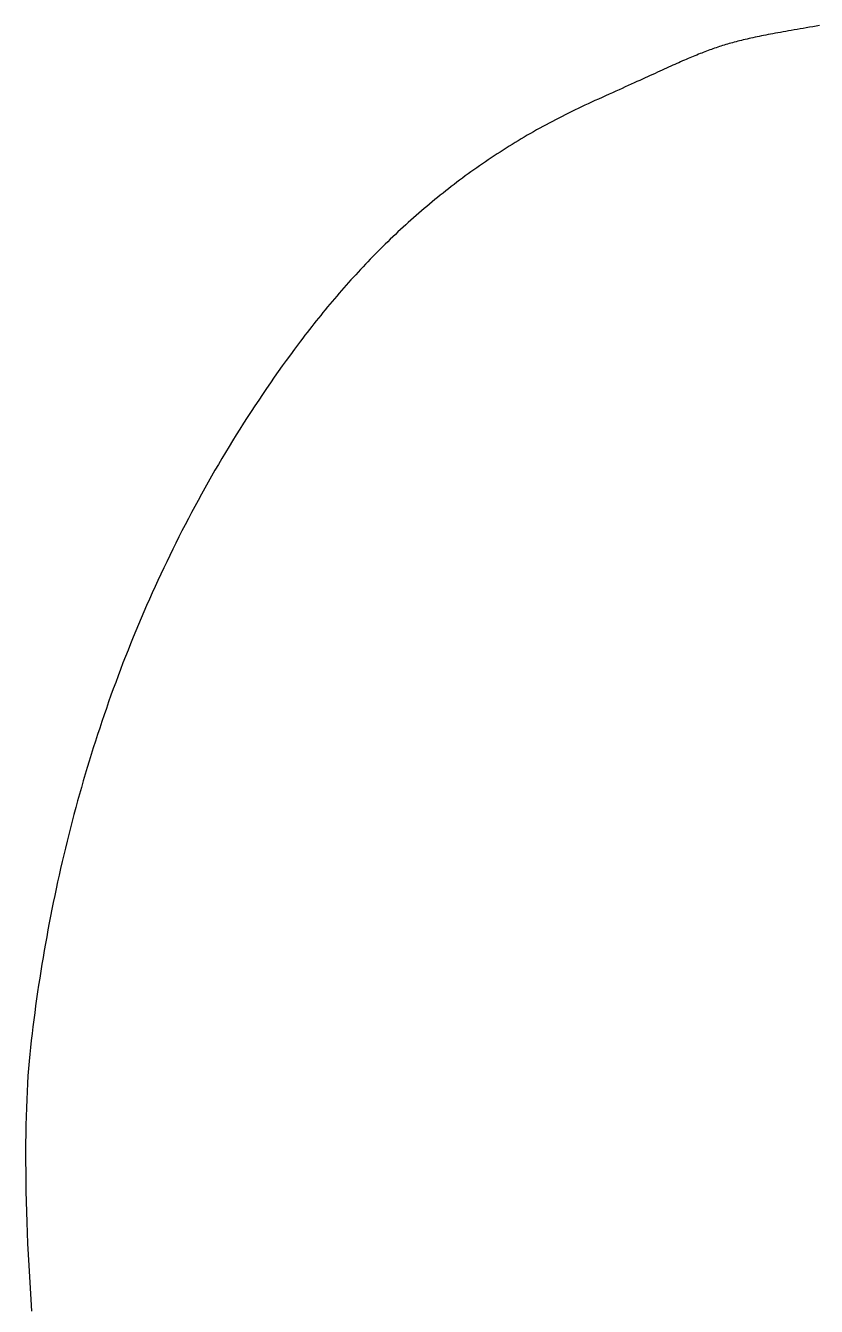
# Model space of a CAD drawing. Extents: x -41.2 to 15.8, y -4.2 to 22.
# Drawn here: x -39.76 to -36.56, y 1.16 to 6.34 of the extents above; entities that cross this region are included whole.
import ezdxf

# ---------------------------------------------------------------- set-up
doc = ezdxf.new("R2010")
doc.units = 0
doc.header["$MEASUREMENT"] = 0
doc.layers.add('LAYER_1', color=7, linetype='CONTINUOUS')

msp = doc.modelspace()

# ---------------------------------------------------------------- linework, layer by layer
at = {"layer": 'LAYER_1'}
msp.add_polyline3d([(-36.5427, 6.34017, 0), (-36.5566, 6.33786, 0), (-36.5701, 6.33558, 0), (-36.5834, 6.33335, 0), (-36.5964, 6.33116, 0), (-36.6091, 6.329, 0), (-36.6215, 6.32689, 0), (-36.6337, 6.3248, 0), (-36.6456, 6.32275, 0), (-36.6572, 6.32072, 0), (-36.6685, 6.31873, 0), (-36.6796, 6.31676, 0), (-36.6905, 6.31482, 0), (-36.7011, 6.3129, 0), (-36.7115, 6.31101, 0), (-36.7216, 6.30913, 0), (-36.7315, 6.30727, 0), (-36.7413, 6.30543, 0), (-36.7508, 6.3036, 0), (-36.7601, 6.30178, 0), (-36.7693, 6.29997, 0), (-36.7782, 6.29817, 0), (-36.787, 6.29638, 0), (-36.7956, 6.2946, 0), (-36.804, 6.29281, 0), (-36.8123, 6.29103, 0), (-36.8204, 6.28925, 0), (-36.8284, 6.28747, 0), (-36.8363, 6.28568, 0), (-36.844, 6.28389, 0), (-36.8515, 6.28209, 0), (-36.859, 6.28028, 0), (-36.8664, 6.27846, 0), (-36.8736, 6.27662, 0), (-36.8808, 6.27477, 0), (-36.8878, 6.27291, 0), (-36.8948, 6.27103, 0), (-36.9017, 6.26912, 0), (-36.9085, 6.2672, 0), (-36.9153, 6.26525, 0), (-36.922, 6.26327, 0), (-36.9287, 6.26127, 0), (-36.9353, 6.25924, 0), (-36.9418, 6.25718, 0), (-36.9484, 6.25508, 0), (-36.9549, 6.25295, 0), (-36.9614, 6.25078, 0), (-36.9678, 6.24858, 0), (-36.9743, 6.24634, 0), (-36.9808, 6.24405, 0), (-36.9873, 6.24172, 0), (-36.9938, 6.23934, 0), (-37.0003, 6.23692, 0), (-37.0068, 6.23445, 0), (-37.0134, 6.23192, 0), (-37.02, 6.22935, 0), (-37.0267, 6.22672, 0), (-37.0334, 6.22403, 0), (-37.0402, 6.22129, 0), (-37.0471, 6.21848, 0), (-37.054, 6.21562, 0), (-37.061, 6.21269, 0), (-37.0681, 6.20969, 0), (-37.0753, 6.20663, 0), (-37.0826, 6.2035, 0), (-37.09, 6.2003, 0), (-37.0975, 6.19702, 0), (-37.1051, 6.19367, 0), (-37.1129, 6.19025, 0), (-37.1208, 6.18674, 0), (-37.1288, 6.18316, 0), (-37.137, 6.1795, 0), (-37.1453, 6.17575, 0), (-37.1538, 6.17192, 0), (-37.1625, 6.168, 0), (-37.1713, 6.16399, 0), (-37.1803, 6.15989, 0), (-37.1895, 6.15569, 0), (-37.1989, 6.15141, 0), (-37.2085, 6.14702, 0), (-37.2183, 6.14254, 0), (-37.2283, 6.13796, 0), (-37.2386, 6.13328, 0), (-37.249, 6.1285, 0), (-37.2597, 6.12361, 0), (-37.2707, 6.11861, 0), (-37.2819, 6.1135, 0), (-37.2933, 6.10829, 0), (-37.305, 6.10296, 0), (-37.317, 6.09751, 0), (-37.3292, 6.09196, 0), (-37.3417, 6.08628, 0), (-37.3545, 6.08048, 0), (-37.3676, 6.07456, 0), (-37.381, 6.06852, 0), (-37.3947, 6.06236, 0), (-37.4087, 6.05607, 0), (-37.4231, 6.04964, 0), (-37.4377, 6.04309, 0), (-37.4521, 6.03668, 0), (-37.4657, 6.03056, 0), (-37.4792, 6.02438, 0), (-37.4926, 6.01815, 0), (-37.506, 6.01186, 0), (-37.5194, 6.00551, 0), (-37.5327, 5.99911, 0), (-37.5459, 5.99265, 0), (-37.5591, 5.98614, 0), (-37.5722, 5.97957, 0), (-37.5853, 5.97294, 0), (-37.5983, 5.96626, 0), (-37.6113, 5.95952, 0), (-37.6242, 5.95273, 0), (-37.6371, 5.94588, 0), (-37.6499, 5.93898, 0), (-37.6627, 5.93202, 0), (-37.6754, 5.925, 0), (-37.688, 5.91793, 0), (-37.7006, 5.91081, 0), (-37.7132, 5.90363, 0), (-37.7257, 5.89639, 0), (-37.7381, 5.8891, 0), (-37.7505, 5.88176, 0), (-37.7629, 5.87436, 0), (-37.7752, 5.8669, 0), (-37.7874, 5.85939, 0), (-37.7996, 5.85183, 0), (-37.8118, 5.84421, 0), (-37.8239, 5.83654, 0), (-37.836, 5.82881, 0), (-37.848, 5.82103, 0), (-37.8599, 5.81319, 0), (-37.8718, 5.8053, 0), (-37.8837, 5.79736, 0), (-37.8955, 5.78936, 0), (-37.9072, 5.78131, 0), (-37.919, 5.7732, 0), (-37.9306, 5.76504, 0), (-37.9422, 5.75683, 0), (-37.9538, 5.74856, 0), (-37.9653, 5.74024, 0), (-37.9768, 5.73186, 0), (-37.9883, 5.72343, 0), (-37.9996, 5.71495, 0), (-38.011, 5.70641, 0), (-38.0223, 5.69783, 0), (-38.0335, 5.68918, 0), (-38.0447, 5.68049, 0), (-38.0559, 5.67174, 0), (-38.067, 5.66294, 0), (-38.0781, 5.65408, 0), (-38.0891, 5.64517, 0), (-38.1001, 5.63621, 0), (-38.1111, 5.6272, 0), (-38.122, 5.61813, 0), (-38.1328, 5.60901, 0), (-38.1436, 5.59984, 0), (-38.1544, 5.59062, 0), (-38.1651, 5.58134, 0), (-38.1758, 5.57201, 0), (-38.1864, 5.56263, 0), (-38.197, 5.5532, 0), (-38.2076, 5.54371, 0), (-38.2181, 5.53418, 0), (-38.2286, 5.52459, 0), (-38.239, 5.51494, 0), (-38.2494, 5.50525, 0), (-38.2598, 5.4955, 0), (-38.2701, 5.48571, 0), (-38.2804, 5.47586, 0), (-38.2906, 5.46596, 0), (-38.3008, 5.456, 0), (-38.311, 5.446, 0), (-38.3211, 5.43594, 0), (-38.3312, 5.42584, 0), (-38.3412, 5.41568, 0), (-38.3512, 5.40547, 0), (-38.3612, 5.39521, 0), (-38.3711, 5.3849, 0), (-38.381, 5.37454, 0), (-38.3908, 5.36412, 0), (-38.4007, 5.35366, 0), (-38.4104, 5.34314, 0), (-38.4202, 5.33258, 0), (-38.4299, 5.32196, 0), (-38.4395, 5.31129, 0), (-38.4492, 5.30057, 0), (-38.4588, 5.2898, 0), (-38.4683, 5.27898, 0), (-38.4779, 5.26811, 0), (-38.4874, 5.25719, 0), (-38.4968, 5.24622, 0), (-38.5062, 5.2352, 0), (-38.5156, 5.22413, 0), (-38.525, 5.21301, 0), (-38.5343, 5.20184, 0), (-38.5436, 5.19062, 0), (-38.5528, 5.17935, 0), (-38.562, 5.16803, 0), (-38.5712, 5.15666, 0), (-38.5804, 5.14524, 0), (-38.5895, 5.13377, 0), (-38.5986, 5.12226, 0), (-38.6076, 5.11069, 0), (-38.6167, 5.09907, 0), (-38.6256, 5.08741, 0), (-38.6346, 5.07569, 0), (-38.6435, 5.06392, 0), (-38.6524, 5.05211, 0), (-38.6681, 5.03115, 0), (-38.6847, 5.0086, 0), (-38.7012, 4.98597, 0), (-38.7176, 4.96325, 0), (-38.7338, 4.94045, 0), (-38.75, 4.91758, 0), (-38.7659, 4.89462, 0), (-38.7818, 4.87158, 0), (-38.7975, 4.84847, 0), (-38.8131, 4.82527, 0), (-38.8286, 4.802, 0), (-38.8439, 4.77865, 0), (-38.8591, 4.75523, 0), (-38.8742, 4.73173, 0), (-38.8891, 4.70815, 0), (-38.904, 4.6845, 0), (-38.9186, 4.66077, 0), (-38.9332, 4.63697, 0), (-38.9476, 4.6131, 0), (-38.9619, 4.58915, 0), (-38.9761, 4.56513, 0), (-38.9901, 4.54104, 0), (-39.0041, 4.51688, 0), (-39.0178, 4.49265, 0), (-39.0315, 4.46835, 0), (-39.045, 4.44398, 0), (-39.0584, 4.41954, 0), (-39.0717, 4.39503, 0), (-39.0848, 4.37046, 0), (-39.0978, 4.34581, 0), (-39.1107, 4.3211, 0), (-39.1235, 4.29633, 0), (-39.1361, 4.27149, 0), (-39.1486, 4.24658, 0), (-39.161, 4.22161, 0), (-39.1733, 4.19657, 0), (-39.1854, 4.17148, 0), (-39.1974, 4.14632, 0), (-39.2093, 4.12109, 0), (-39.221, 4.09581, 0), (-39.2326, 4.07046, 0), (-39.2441, 4.04506, 0), (-39.2555, 4.01959, 0), (-39.2667, 3.99406, 0), (-39.2778, 3.96848, 0), (-39.2888, 3.94284, 0), (-39.2997, 3.91714, 0), (-39.3104, 3.89138, 0), (-39.3211, 3.86556, 0), (-39.3315, 3.83969, 0), (-39.3419, 3.81376, 0), (-39.3521, 3.78778, 0), (-39.3623, 3.76175, 0), (-39.3723, 3.73566, 0), (-39.3821, 3.70951, 0), (-39.3919, 3.68332, 0), (-39.4015, 3.65707, 0), (-39.411, 3.63077, 0), (-39.4203, 3.60442, 0), (-39.4296, 3.57801, 0), (-39.4387, 3.55156, 0), (-39.4477, 3.52506, 0), (-39.4566, 3.49851, 0), (-39.4653, 3.47191, 0), (-39.474, 3.44526, 0), (-39.4825, 3.41857, 0), (-39.4908, 3.39182, 0), (-39.4991, 3.36504, 0), (-39.5072, 3.3382, 0), (-39.5153, 3.31133, 0), (-39.5231, 3.2844, 0), (-39.5309, 3.25744, 0), (-39.5386, 3.23043, 0), (-39.5461, 3.20337, 0), (-39.5535, 3.17628, 0), (-39.5608, 3.14914, 0), (-39.5679, 3.12196, 0), (-39.575, 3.09474, 0), (-39.5819, 3.06748, 0), (-39.5887, 3.04018, 0), (-39.5954, 3.01284, 0), (-39.6019, 2.98547, 0), (-39.6084, 2.95805, 0), (-39.6147, 2.9306, 0), (-39.6209, 2.90311, 0), (-39.6269, 2.87559, 0), (-39.6329, 2.84802, 0), (-39.6387, 2.82043, 0), (-39.6444, 2.7928, 0), (-39.65, 2.76513, 0), (-39.6555, 2.73743, 0), (-39.6608, 2.7097, 0), (-39.6661, 2.68194, 0), (-39.6712, 2.65414, 0), (-39.6762, 2.62632, 0), (-39.6811, 2.59846, 0), (-39.6858, 2.57057, 0), (-39.6905, 2.54265, 0), (-39.695, 2.51471, 0), (-39.6994, 2.48673, 0), (-39.7037, 2.45873, 0), (-39.7078, 2.4307, 0), (-39.7119, 2.40264, 0), (-39.7158, 2.37456, 0), (-39.7196, 2.34645, 0), (-39.7233, 2.31831, 0), (-39.7269, 2.29015, 0), (-39.7303, 2.26197, 0), (-39.7337, 2.23376, 0), (-39.7368, 2.20596, 0), (-39.7397, 2.17862, 0), (-39.7423, 2.15033, 0), (-39.7447, 2.12111, 0), (-39.7469, 2.09097, 0), (-39.7488, 2.05995, 0), (-39.7506, 2.02804, 0), (-39.7521, 1.99528, 0), (-39.7534, 1.96168, 0), (-39.7545, 1.92725, 0), (-39.7553, 1.89201, 0), (-39.7559, 1.85598, 0), (-39.7564, 1.81919, 0), (-39.7565, 1.78163, 0), (-39.7565, 1.74334, 0), (-39.7562, 1.70433, 0), (-39.7558, 1.66462, 0), (-39.7551, 1.62422, 0), (-39.7541, 1.58315, 0), (-39.753, 1.54144, 0), (-39.7516, 1.49909, 0), (-39.75, 1.45612, 0), (-39.7482, 1.41256, 0), (-39.7461, 1.36842, 0), (-39.7438, 1.32371, 0), (-39.7413, 1.27846, 0), (-39.7386, 1.23268, 0), (-39.7356, 1.18639, 0), (-39.7324, 1.1396, 0)], dxfattribs=at)

doc.saveas('drawing.dxf')
